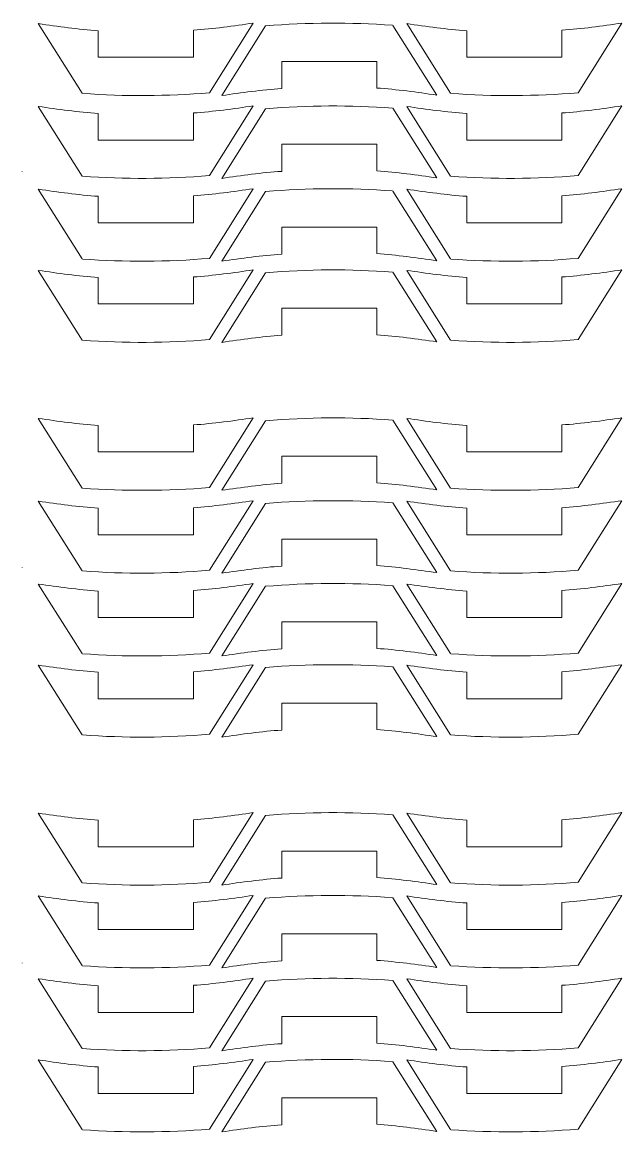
# Model space of a CAD drawing. Header units: centimetres. Extents: x -226 to -75, y 0 to 222.
# Drawn here: x -216.22 to -211.49, y 21.23 to 29.99 of the extents above; entities that cross this region are included whole.
import ezdxf

# ---------------------------------------------------------------- set-up
doc = ezdxf.new("R2010")
doc.units = ezdxf.units.CM
doc.header["$MEASUREMENT"] = 0
doc.layers.add('layer 1', color=7, linetype='Continuous')

msp = doc.modelspace()

# ---------------------------------------------------------------- linework, layer by layer
at = {"layer": 'layer 1', "color": 1, "lineweight": 9}
for points, knots in [([(-215.62171, 29.91953), (-215.7787, 29.9299), (-215.93872, 29.95269), (-216.09426, 29.97495), (-216.09426, 29.97495), (-216.09426, 29.97495), (-215.74938, 29.42581), (-215.74938, 29.42581)], [0, 0, 0, 0, 0.3333333, 0.3333333, 0.3333333, 0.3333333, 1, 1, 1, 1]), ([(-214.87175, 29.92352), (-214.71476, 29.93389), (-214.55474, 29.95668), (-214.3992, 29.97894), (-214.3992, 29.97894), (-214.3992, 29.97894), (-214.74408, 29.42981), (-214.74408, 29.42981)], [0, 0, 0, 0, 0.3333333, 0.3333333, 0.3333333, 0.3333333, 1, 1, 1, 1]), ([(-214.1757, 29.46312), (-214.33265, 29.45275), (-214.49271, 29.42996), (-214.64825, 29.4077), (-214.64825, 29.4077), (-214.64825, 29.4077), (-214.30337, 29.95683), (-214.30337, 29.95683)], [0, 0, 0, 0, 0.3333333, 0.3333333, 0.3333333, 0.3333333, 1, 1, 1, 1]), ([(-213.42571, 29.46711), (-213.26876, 29.45674), (-213.1087, 29.43395), (-212.95316, 29.41169), (-212.95316, 29.41169), (-212.95316, 29.41169), (-213.29804, 29.96083), (-213.29804, 29.96083)], [0, 0, 0, 0, 0.3333333, 0.3333333, 0.3333333, 0.3333333, 1, 1, 1, 1]), ([(-212.71684, 29.91953), (-212.87383, 29.9299), (-213.03385, 29.95269), (-213.18939, 29.97495), (-213.18939, 29.97495), (-213.18939, 29.97495), (-212.84451, 29.42581), (-212.84451, 29.42581)], [0, 0, 0, 0, 0.3333333, 0.3333333, 0.3333333, 0.3333333, 1, 1, 1, 1]), ([(-211.96688, 29.92352), (-211.80989, 29.93389), (-211.64987, 29.95668), (-211.49433, 29.97894), (-211.49433, 29.97894), (-211.49433, 29.97894), (-211.83921, 29.42981), (-211.83921, 29.42981)], [0, 0, 0, 0, 0.3333333, 0.3333333, 0.3333333, 0.3333333, 1, 1, 1, 1]), ([(-215.62171, 29.26654), (-215.7787, 29.27695), (-215.93872, 29.29974), (-216.09426, 29.322), (-216.09426, 29.322), (-216.09426, 29.322), (-215.74938, 28.77286), (-215.74938, 28.77286)], [0, 0, 0, 0, 0.3333333, 0.3333333, 0.3333333, 0.3333333, 1, 1, 1, 1]), ([(-214.87175, 29.27054), (-214.71476, 29.28095), (-214.55474, 29.30374), (-214.3992, 29.326), (-214.3992, 29.326), (-214.3992, 29.326), (-214.74408, 28.77686), (-214.74408, 28.77686)], [0, 0, 0, 0, 0.3333333, 0.3333333, 0.3333333, 0.3333333, 1, 1, 1, 1]), ([(-214.1757, 28.81014), (-214.33265, 28.7998), (-214.49271, 28.77701), (-214.64825, 28.75475), (-214.64825, 28.75475), (-214.64825, 28.75475), (-214.30337, 29.30388), (-214.30337, 29.30388)], [0, 0, 0, 0, 0.3333333, 0.3333333, 0.3333333, 0.3333333, 1, 1, 1, 1]), ([(-213.42571, 28.81413), (-213.26876, 28.8038), (-213.1087, 28.78101), (-212.95316, 28.75875), (-212.95316, 28.75875), (-212.95316, 28.75875), (-213.29804, 29.30788), (-213.29804, 29.30788)], [0, 0, 0, 0, 0.3333333, 0.3333333, 0.3333333, 0.3333333, 1, 1, 1, 1]), ([(-212.71684, 29.26654), (-212.87383, 29.27695), (-213.03385, 29.29974), (-213.18939, 29.322), (-213.18939, 29.322), (-213.18939, 29.322), (-212.84451, 28.77286), (-212.84451, 28.77286)], [0, 0, 0, 0, 0.3333333, 0.3333333, 0.3333333, 0.3333333, 1, 1, 1, 1]), ([(-211.96688, 29.27054), (-211.80989, 29.28095), (-211.64987, 29.30374), (-211.49433, 29.326), (-211.49433, 29.326), (-211.49433, 29.326), (-211.83921, 28.77686), (-211.83921, 28.77686)], [0, 0, 0, 0, 0.3333333, 0.3333333, 0.3333333, 0.3333333, 1, 1, 1, 1]), ([(-216.2212, 28.80648), (-216.2212, 28.80648), (-216.2212, 28.80719), (-216.2212, 28.80719), (-216.2212, 28.80719), (-216.2212, 28.80719), (-216.2212, 28.80786), (-216.2212, 28.80786), (-216.2212, 28.80786), (-216.2212, 28.80786), (-216.2212, 28.80648), (-216.2212, 28.80648)], [0, 0, 0, 0, 0.25, 0.25, 0.25, 0.25, 0.5, 0.5, 0.5, 0.5, 1, 1, 1, 1]), ([(-215.62171, 28.61359), (-215.7787, 28.62396), (-215.93872, 28.64675), (-216.09426, 28.66901), (-216.09426, 28.66901), (-216.09426, 28.66901), (-215.74938, 28.11988), (-215.74938, 28.11988)], [0, 0, 0, 0, 0.3333333, 0.3333333, 0.3333333, 0.3333333, 1, 1, 1, 1]), ([(-214.87175, 28.61759), (-214.71476, 28.62796), (-214.55474, 28.65075), (-214.3992, 28.67301), (-214.3992, 28.67301), (-214.3992, 28.67301), (-214.74408, 28.12388), (-214.74408, 28.12388)], [0, 0, 0, 0, 0.3333333, 0.3333333, 0.3333333, 0.3333333, 1, 1, 1, 1]), ([(-214.1757, 28.15719), (-214.33265, 28.14681), (-214.49271, 28.12403), (-214.64825, 28.10177), (-214.64825, 28.10177), (-214.64825, 28.10177), (-214.30337, 28.6509), (-214.30337, 28.6509)], [0, 0, 0, 0, 0.3333333, 0.3333333, 0.3333333, 0.3333333, 1, 1, 1, 1]), ([(-213.42571, 28.16118), (-213.26876, 28.15081), (-213.1087, 28.12802), (-212.95316, 28.10576), (-212.95316, 28.10576), (-212.95316, 28.10576), (-213.29804, 28.6549), (-213.29804, 28.6549)], [0, 0, 0, 0, 0.3333333, 0.3333333, 0.3333333, 0.3333333, 1, 1, 1, 1]), ([(-212.71684, 28.61359), (-212.87383, 28.62396), (-213.03385, 28.64675), (-213.18939, 28.66901), (-213.18939, 28.66901), (-213.18939, 28.66901), (-212.84451, 28.11988), (-212.84451, 28.11988)], [0, 0, 0, 0, 0.3333333, 0.3333333, 0.3333333, 0.3333333, 1, 1, 1, 1]), ([(-211.96688, 28.61759), (-211.80989, 28.62796), (-211.64987, 28.65075), (-211.49433, 28.67301), (-211.49433, 28.67301), (-211.49433, 28.67301), (-211.83921, 28.12388), (-211.83921, 28.12388)], [0, 0, 0, 0, 0.3333333, 0.3333333, 0.3333333, 0.3333333, 1, 1, 1, 1]), ([(-215.62171, 27.97353), (-215.7787, 27.9839), (-215.93872, 28.00669), (-216.09426, 28.02895), (-216.09426, 28.02895), (-216.09426, 28.02895), (-215.74938, 27.47982), (-215.74938, 27.47982)], [0, 0, 0, 0, 0.3333333, 0.3333333, 0.3333333, 0.3333333, 1, 1, 1, 1]), ([(-214.87175, 27.97752), (-214.71476, 27.9879), (-214.55474, 28.01068), (-214.3992, 28.03295), (-214.3992, 28.03295), (-214.3992, 28.03295), (-214.74408, 27.48381), (-214.74408, 27.48381)], [0, 0, 0, 0, 0.3333333, 0.3333333, 0.3333333, 0.3333333, 1, 1, 1, 1]), ([(-212.71684, 27.97353), (-212.87383, 27.9839), (-213.03385, 28.00669), (-213.18939, 28.02895), (-213.18939, 28.02895), (-213.18939, 28.02895), (-212.84451, 27.47982), (-212.84451, 27.47982)], [0, 0, 0, 0, 0.3333333, 0.3333333, 0.3333333, 0.3333333, 1, 1, 1, 1]), ([(-211.96688, 27.97752), (-211.80989, 27.9879), (-211.64987, 28.01068), (-211.49433, 28.03295), (-211.49433, 28.03295), (-211.49433, 28.03295), (-211.83921, 27.48381), (-211.83921, 27.48381)], [0, 0, 0, 0, 0.3333333, 0.3333333, 0.3333333, 0.3333333, 1, 1, 1, 1]), ([(-214.1757, 27.51712), (-214.33265, 27.50675), (-214.49271, 27.48396), (-214.64825, 27.4617), (-214.64825, 27.4617), (-214.64825, 27.4617), (-214.30337, 28.01084), (-214.30337, 28.01084)], [0, 0, 0, 0, 0.3333333, 0.3333333, 0.3333333, 0.3333333, 1, 1, 1, 1]), ([(-213.42571, 27.52112), (-213.26876, 27.51075), (-213.1087, 27.48796), (-212.95316, 27.4657), (-212.95316, 27.4657), (-212.95316, 27.4657), (-213.29804, 28.01483), (-213.29804, 28.01483)], [0, 0, 0, 0, 0.3333333, 0.3333333, 0.3333333, 0.3333333, 1, 1, 1, 1]), ([(-215.62171, 26.8066), (-215.7787, 26.81694), (-215.93872, 26.83973), (-216.09426, 26.86199), (-216.09426, 26.86199), (-216.09426, 26.86199), (-215.74938, 26.31286), (-215.74938, 26.31286)], [0, 0, 0, 0, 0.3333333, 0.3333333, 0.3333333, 0.3333333, 1, 1, 1, 1]), ([(-214.87175, 26.8106), (-214.71476, 26.82094), (-214.55474, 26.84373), (-214.3992, 26.86599), (-214.3992, 26.86599), (-214.3992, 26.86599), (-214.74408, 26.31685), (-214.74408, 26.31685)], [0, 0, 0, 0, 0.3333333, 0.3333333, 0.3333333, 0.3333333, 1, 1, 1, 1]), ([(-214.1757, 26.3502), (-214.33265, 26.33979), (-214.49271, 26.317), (-214.64825, 26.29474), (-214.64825, 26.29474), (-214.64825, 26.29474), (-214.30337, 26.84388), (-214.30337, 26.84388)], [0, 0, 0, 0, 0.3333333, 0.3333333, 0.3333333, 0.3333333, 1, 1, 1, 1]), ([(-213.42571, 26.3542), (-213.26876, 26.34379), (-213.1087, 26.321), (-212.95316, 26.29874), (-212.95316, 26.29874), (-212.95316, 26.29874), (-213.29804, 26.84787), (-213.29804, 26.84787)], [0, 0, 0, 0, 0.3333333, 0.3333333, 0.3333333, 0.3333333, 1, 1, 1, 1]), ([(-212.71684, 26.8066), (-212.87383, 26.81694), (-213.03385, 26.83973), (-213.18939, 26.86199), (-213.18939, 26.86199), (-213.18939, 26.86199), (-212.84451, 26.31286), (-212.84451, 26.31286)], [0, 0, 0, 0, 0.3333333, 0.3333333, 0.3333333, 0.3333333, 1, 1, 1, 1]), ([(-211.96688, 26.8106), (-211.80989, 26.82094), (-211.64987, 26.84373), (-211.49433, 26.86599), (-211.49433, 26.86599), (-211.49433, 26.86599), (-211.83921, 26.31685), (-211.83921, 26.31685)], [0, 0, 0, 0, 0.3333333, 0.3333333, 0.3333333, 0.3333333, 1, 1, 1, 1]), ([(-215.62171, 26.15362), (-215.7787, 26.16403), (-215.93872, 26.18682), (-216.09426, 26.20908), (-216.09426, 26.20908), (-216.09426, 26.20908), (-215.74938, 25.65995), (-215.74938, 25.65995)], [0, 0, 0, 0, 0.3333333, 0.3333333, 0.3333333, 0.3333333, 1, 1, 1, 1]), ([(-214.87175, 26.15762), (-214.71476, 26.16802), (-214.55474, 26.19081), (-214.3992, 26.21307), (-214.3992, 26.21307), (-214.3992, 26.21307), (-214.74408, 25.66394), (-214.74408, 25.66394)], [0, 0, 0, 0, 0.3333333, 0.3333333, 0.3333333, 0.3333333, 1, 1, 1, 1]), ([(-214.1757, 25.69722), (-214.33265, 25.68688), (-214.49271, 25.66409), (-214.64825, 25.64183), (-214.64825, 25.64183), (-214.64825, 25.64183), (-214.30337, 26.19097), (-214.30337, 26.19097)], [0, 0, 0, 0, 0.3333333, 0.3333333, 0.3333333, 0.3333333, 1, 1, 1, 1]), ([(-213.42571, 25.70121), (-213.26876, 25.69087), (-213.1087, 25.66809), (-212.95316, 25.64582), (-212.95316, 25.64582), (-212.95316, 25.64582), (-213.29804, 26.19496), (-213.29804, 26.19496)], [0, 0, 0, 0, 0.3333333, 0.3333333, 0.3333333, 0.3333333, 1, 1, 1, 1]), ([(-212.71684, 26.15362), (-212.87383, 26.16403), (-213.03385, 26.18682), (-213.18939, 26.20908), (-213.18939, 26.20908), (-213.18939, 26.20908), (-212.84451, 25.65995), (-212.84451, 25.65995)], [0, 0, 0, 0, 0.3333333, 0.3333333, 0.3333333, 0.3333333, 1, 1, 1, 1]), ([(-211.96688, 26.15762), (-211.80989, 26.16802), (-211.64987, 26.19081), (-211.49433, 26.21307), (-211.49433, 26.21307), (-211.49433, 26.21307), (-211.83921, 25.66394), (-211.83921, 25.66394)], [0, 0, 0, 0, 0.3333333, 0.3333333, 0.3333333, 0.3333333, 1, 1, 1, 1]), ([(-216.2212, 25.68654), (-216.2212, 25.68654), (-216.2212, 25.68724), (-216.2212, 25.68724), (-216.2212, 25.68724), (-216.2212, 25.68724), (-216.2212, 25.68791), (-216.2212, 25.68791), (-216.2212, 25.68791), (-216.2212, 25.68791), (-216.2212, 25.68654), (-216.2212, 25.68654)], [0, 0, 0, 0, 0.25, 0.25, 0.25, 0.25, 0.5, 0.5, 0.5, 0.5, 1, 1, 1, 1]), ([(-215.62171, 25.50064), (-215.7787, 25.51105), (-215.93872, 25.53384), (-216.09426, 25.5561), (-216.09426, 25.5561), (-216.09426, 25.5561), (-215.74938, 25.00696), (-215.74938, 25.00696)], [0, 0, 0, 0, 0.3333333, 0.3333333, 0.3333333, 0.3333333, 1, 1, 1, 1]), ([(-214.87175, 25.50464), (-214.71476, 25.51504), (-214.55474, 25.53783), (-214.3992, 25.56009), (-214.3992, 25.56009), (-214.3992, 25.56009), (-214.74408, 25.01096), (-214.74408, 25.01096)], [0, 0, 0, 0, 0.3333333, 0.3333333, 0.3333333, 0.3333333, 1, 1, 1, 1]), ([(-214.1757, 25.04423), (-214.33265, 25.0339), (-214.49271, 25.01111), (-214.64825, 24.98885), (-214.64825, 24.98885), (-214.64825, 24.98885), (-214.30337, 25.53798), (-214.30337, 25.53798)], [0, 0, 0, 0, 0.3333333, 0.3333333, 0.3333333, 0.3333333, 1, 1, 1, 1]), ([(-213.42571, 25.04823), (-213.26876, 25.03789), (-213.1087, 25.0151), (-212.95316, 24.99284), (-212.95316, 24.99284), (-212.95316, 24.99284), (-213.29804, 25.54198), (-213.29804, 25.54198)], [0, 0, 0, 0, 0.3333333, 0.3333333, 0.3333333, 0.3333333, 1, 1, 1, 1]), ([(-212.71684, 25.50064), (-212.87383, 25.51105), (-213.03385, 25.53384), (-213.18939, 25.5561), (-213.18939, 25.5561), (-213.18939, 25.5561), (-212.84451, 25.00696), (-212.84451, 25.00696)], [0, 0, 0, 0, 0.3333333, 0.3333333, 0.3333333, 0.3333333, 1, 1, 1, 1]), ([(-211.96688, 25.50464), (-211.80989, 25.51504), (-211.64987, 25.53783), (-211.49433, 25.56009), (-211.49433, 25.56009), (-211.49433, 25.56009), (-211.83921, 25.01096), (-211.83921, 25.01096)], [0, 0, 0, 0, 0.3333333, 0.3333333, 0.3333333, 0.3333333, 1, 1, 1, 1]), ([(-215.62171, 24.86061), (-215.7787, 24.87095), (-215.93872, 24.89373), (-216.09426, 24.91599), (-216.09426, 24.91599), (-216.09426, 24.91599), (-215.74938, 24.36686), (-215.74938, 24.36686)], [0, 0, 0, 0, 0.3333333, 0.3333333, 0.3333333, 0.3333333, 1, 1, 1, 1]), ([(-214.87175, 24.86461), (-214.71476, 24.87494), (-214.55474, 24.89773), (-214.3992, 24.91999), (-214.3992, 24.91999), (-214.3992, 24.91999), (-214.74408, 24.37086), (-214.74408, 24.37086)], [0, 0, 0, 0, 0.3333333, 0.3333333, 0.3333333, 0.3333333, 1, 1, 1, 1]), ([(-214.1757, 24.4042), (-214.33265, 24.3938), (-214.49271, 24.37101), (-214.64825, 24.34875), (-214.64825, 24.34875), (-214.64825, 24.34875), (-214.30337, 24.89788), (-214.30337, 24.89788)], [0, 0, 0, 0, 0.3333333, 0.3333333, 0.3333333, 0.3333333, 1, 1, 1, 1]), ([(-213.42571, 24.4082), (-213.26876, 24.39779), (-213.1087, 24.375), (-212.95316, 24.35274), (-212.95316, 24.35274), (-212.95316, 24.35274), (-213.29804, 24.90188), (-213.29804, 24.90188)], [0, 0, 0, 0, 0.3333333, 0.3333333, 0.3333333, 0.3333333, 1, 1, 1, 1]), ([(-212.71684, 24.86061), (-212.87383, 24.87095), (-213.03385, 24.89373), (-213.18939, 24.91599), (-213.18939, 24.91599), (-213.18939, 24.91599), (-212.84451, 24.36686), (-212.84451, 24.36686)], [0, 0, 0, 0, 0.3333333, 0.3333333, 0.3333333, 0.3333333, 1, 1, 1, 1]), ([(-211.96688, 24.86461), (-211.80989, 24.87494), (-211.64987, 24.89773), (-211.49433, 24.91999), (-211.49433, 24.91999), (-211.49433, 24.91999), (-211.83921, 24.37086), (-211.83921, 24.37086)], [0, 0, 0, 0, 0.3333333, 0.3333333, 0.3333333, 0.3333333, 1, 1, 1, 1]), ([(-215.62171, 23.69362), (-215.7787, 23.70399), (-215.93872, 23.72678), (-216.09426, 23.74904), (-216.09426, 23.74904), (-216.09426, 23.74904), (-215.74938, 23.1999), (-215.74938, 23.1999)], [0, 0, 0, 0, 0.3333333, 0.3333333, 0.3333333, 0.3333333, 1, 1, 1, 1]), ([(-214.87175, 23.69761), (-214.71476, 23.70798), (-214.55474, 23.73077), (-214.3992, 23.75303), (-214.3992, 23.75303), (-214.3992, 23.75303), (-214.74408, 23.2039), (-214.74408, 23.2039)], [0, 0, 0, 0, 0.3333333, 0.3333333, 0.3333333, 0.3333333, 1, 1, 1, 1]), ([(-213.42571, 23.24121), (-213.26876, 23.23084), (-213.1087, 23.20805), (-212.95316, 23.18579), (-212.95316, 23.18579), (-212.95316, 23.18579), (-213.29804, 23.73492), (-213.29804, 23.73492)], [0, 0, 0, 0, 0.3333333, 0.3333333, 0.3333333, 0.3333333, 1, 1, 1, 1]), ([(-212.71684, 23.69362), (-212.87383, 23.70399), (-213.03385, 23.72678), (-213.18939, 23.74904), (-213.18939, 23.74904), (-213.18939, 23.74904), (-212.84451, 23.1999), (-212.84451, 23.1999)], [0, 0, 0, 0, 0.3333333, 0.3333333, 0.3333333, 0.3333333, 1, 1, 1, 1]), ([(-211.96688, 23.69761), (-211.80989, 23.70798), (-211.64987, 23.73077), (-211.49433, 23.75303), (-211.49433, 23.75303), (-211.49433, 23.75303), (-211.83921, 23.2039), (-211.83921, 23.2039)], [0, 0, 0, 0, 0.3333333, 0.3333333, 0.3333333, 0.3333333, 1, 1, 1, 1]), ([(-214.1757, 23.23721), (-214.33265, 23.22684), (-214.49271, 23.20405), (-214.64825, 23.18179), (-214.64825, 23.18179), (-214.64825, 23.18179), (-214.30337, 23.73092), (-214.30337, 23.73092)], [0, 0, 0, 0, 0.3333333, 0.3333333, 0.3333333, 0.3333333, 1, 1, 1, 1]), ([(-215.62171, 23.04064), (-215.7787, 23.05104), (-215.93872, 23.07383), (-216.09426, 23.09609), (-216.09426, 23.09609), (-216.09426, 23.09609), (-215.74938, 22.54696), (-215.74938, 22.54696)], [0, 0, 0, 0, 0.3333333, 0.3333333, 0.3333333, 0.3333333, 1, 1, 1, 1]), ([(-214.87175, 23.04463), (-214.71476, 23.05504), (-214.55474, 23.07783), (-214.3992, 23.10009), (-214.3992, 23.10009), (-214.3992, 23.10009), (-214.74408, 22.55095), (-214.74408, 22.55095)], [0, 0, 0, 0, 0.3333333, 0.3333333, 0.3333333, 0.3333333, 1, 1, 1, 1]), ([(-214.1757, 22.58423), (-214.33265, 22.57389), (-214.49271, 22.5511), (-214.64825, 22.52884), (-214.64825, 22.52884), (-214.64825, 22.52884), (-214.30337, 23.07798), (-214.30337, 23.07798)], [0, 0, 0, 0, 0.3333333, 0.3333333, 0.3333333, 0.3333333, 1, 1, 1, 1]), ([(-213.42571, 22.58823), (-213.26876, 22.57789), (-213.1087, 22.5551), (-212.95316, 22.53284), (-212.95316, 22.53284), (-212.95316, 22.53284), (-213.29804, 23.08197), (-213.29804, 23.08197)], [0, 0, 0, 0, 0.3333333, 0.3333333, 0.3333333, 0.3333333, 1, 1, 1, 1]), ([(-212.71684, 23.04064), (-212.87383, 23.05104), (-213.03385, 23.07383), (-213.18939, 23.09609), (-213.18939, 23.09609), (-213.18939, 23.09609), (-212.84451, 22.54696), (-212.84451, 22.54696)], [0, 0, 0, 0, 0.3333333, 0.3333333, 0.3333333, 0.3333333, 1, 1, 1, 1]), ([(-211.96688, 23.04463), (-211.80989, 23.05504), (-211.64987, 23.07783), (-211.49433, 23.10009), (-211.49433, 23.10009), (-211.49433, 23.10009), (-211.83921, 22.55095), (-211.83921, 22.55095)], [0, 0, 0, 0, 0.3333333, 0.3333333, 0.3333333, 0.3333333, 1, 1, 1, 1]), ([(-216.2212, 22.56659), (-216.2212, 22.56659), (-216.2212, 22.5673), (-216.2212, 22.5673), (-216.2212, 22.5673), (-216.2212, 22.5673), (-216.2212, 22.56797), (-216.2212, 22.56797), (-216.2212, 22.56797), (-216.2212, 22.56797), (-216.2212, 22.56659), (-216.2212, 22.56659)], [0, 0, 0, 0, 0.25, 0.25, 0.25, 0.25, 0.5, 0.5, 0.5, 0.5, 1, 1, 1, 1]), ([(-215.62171, 22.38769), (-215.7787, 22.39806), (-215.93872, 22.42085), (-216.09426, 22.44311), (-216.09426, 22.44311), (-216.09426, 22.44311), (-215.74938, 21.89397), (-215.74938, 21.89397)], [0, 0, 0, 0, 0.3333333, 0.3333333, 0.3333333, 0.3333333, 1, 1, 1, 1]), ([(-214.87175, 22.39168), (-214.71476, 22.40205), (-214.55474, 22.42484), (-214.3992, 22.4471), (-214.3992, 22.4471), (-214.3992, 22.4471), (-214.74408, 21.89797), (-214.74408, 21.89797)], [0, 0, 0, 0, 0.3333333, 0.3333333, 0.3333333, 0.3333333, 1, 1, 1, 1]), ([(-214.1757, 21.93128), (-214.33265, 21.92091), (-214.49271, 21.89812), (-214.64825, 21.87586), (-214.64825, 21.87586), (-214.64825, 21.87586), (-214.30337, 22.42499), (-214.30337, 22.42499)], [0, 0, 0, 0, 0.3333333, 0.3333333, 0.3333333, 0.3333333, 1, 1, 1, 1]), ([(-213.42571, 21.93528), (-213.26876, 21.9249), (-213.1087, 21.90212), (-212.95316, 21.87986), (-212.95316, 21.87986), (-212.95316, 21.87986), (-213.29804, 22.42899), (-213.29804, 22.42899)], [0, 0, 0, 0, 0.3333333, 0.3333333, 0.3333333, 0.3333333, 1, 1, 1, 1]), ([(-212.71684, 22.38769), (-212.87383, 22.39806), (-213.03385, 22.42085), (-213.18939, 22.44311), (-213.18939, 22.44311), (-213.18939, 22.44311), (-212.84451, 21.89397), (-212.84451, 21.89397)], [0, 0, 0, 0, 0.3333333, 0.3333333, 0.3333333, 0.3333333, 1, 1, 1, 1]), ([(-211.96688, 22.39168), (-211.80989, 22.40205), (-211.64987, 22.42484), (-211.49433, 22.4471), (-211.49433, 22.4471), (-211.49433, 22.4471), (-211.83921, 21.89797), (-211.83921, 21.89797)], [0, 0, 0, 0, 0.3333333, 0.3333333, 0.3333333, 0.3333333, 1, 1, 1, 1]), ([(-214.87175, 21.75162), (-214.71476, 21.76199), (-214.55474, 21.78478), (-214.3992, 21.80704), (-214.3992, 21.80704), (-214.3992, 21.80704), (-214.74408, 21.2579), (-214.74408, 21.2579)], [0, 0, 0, 0, 0.3333333, 0.3333333, 0.3333333, 0.3333333, 1, 1, 1, 1]), ([(-211.96688, 21.75162), (-211.80989, 21.76199), (-211.64987, 21.78478), (-211.49433, 21.80704), (-211.49433, 21.80704), (-211.49433, 21.80704), (-211.83921, 21.2579), (-211.83921, 21.2579)], [0, 0, 0, 0, 0.3333333, 0.3333333, 0.3333333, 0.3333333, 1, 1, 1, 1]), ([(-215.62171, 21.74762), (-215.7787, 21.75799), (-215.93872, 21.78078), (-216.09426, 21.80304), (-216.09426, 21.80304), (-216.09426, 21.80304), (-215.74938, 21.25391), (-215.74938, 21.25391)], [0, 0, 0, 0, 0.3333333, 0.3333333, 0.3333333, 0.3333333, 1, 1, 1, 1]), ([(-214.1757, 21.29121), (-214.33265, 21.28084), (-214.49271, 21.25805), (-214.64825, 21.23579), (-214.64825, 21.23579), (-214.64825, 21.23579), (-214.30337, 21.78493), (-214.30337, 21.78493)], [0, 0, 0, 0, 0.3333333, 0.3333333, 0.3333333, 0.3333333, 1, 1, 1, 1]), ([(-213.42571, 21.29521), (-213.26876, 21.28484), (-213.1087, 21.26205), (-212.95316, 21.23979), (-212.95316, 21.23979), (-212.95316, 21.23979), (-213.29804, 21.78892), (-213.29804, 21.78892)], [0, 0, 0, 0, 0.3333333, 0.3333333, 0.3333333, 0.3333333, 1, 1, 1, 1]), ([(-212.71684, 21.74762), (-212.87383, 21.75799), (-213.03385, 21.78078), (-213.18939, 21.80304), (-213.18939, 21.80304), (-213.18939, 21.80304), (-212.84451, 21.25391), (-212.84451, 21.25391)], [0, 0, 0, 0, 0.3333333, 0.3333333, 0.3333333, 0.3333333, 1, 1, 1, 1])]:
    msp.add_open_spline(points, degree=3, knots=knots, dxfattribs=at)
for points in [[(-214.30338, 29.95684), (-213.96933, 29.98449), (-213.63681, 29.98622), (-213.30163, 29.96199)], [(-215.62171, 29.71013), (-215.62171, 29.71013), (-215.62171, 29.91954), (-215.62171, 29.91954)], [(-214.87175, 29.92352), (-214.87175, 29.92352), (-214.87175, 29.71012), (-214.87175, 29.71012)], [(-212.71684, 29.71013), (-212.71684, 29.71013), (-212.71684, 29.91954), (-212.71684, 29.91954)], [(-211.96688, 29.92352), (-211.96688, 29.92352), (-211.96688, 29.71012), (-211.96688, 29.71012)], [(-214.87175, 29.71013), (-214.87175, 29.71013), (-215.62172, 29.71013), (-215.62172, 29.71013)], [(-211.96688, 29.71013), (-211.96688, 29.71013), (-212.71685, 29.71013), (-212.71685, 29.71013)], [(-214.1757, 29.46312), (-214.1757, 29.46312), (-214.1757, 29.67652), (-214.1757, 29.67652)], [(-214.1757, 29.67651), (-214.1757, 29.67651), (-213.4257, 29.67651), (-213.4257, 29.67651)], [(-213.42571, 29.67651), (-213.42571, 29.67651), (-213.42571, 29.4671), (-213.42571, 29.4671)], [(-214.74408, 29.4298), (-215.07812, 29.40215), (-215.41065, 29.40042), (-215.74582, 29.42465)], [(-211.83921, 29.4298), (-212.17325, 29.40215), (-212.50578, 29.40042), (-212.84095, 29.42465)], [(-215.62171, 29.05715), (-215.62171, 29.05715), (-215.62171, 29.26656), (-215.62171, 29.26656)], [(-214.87175, 29.27054), (-214.87175, 29.27054), (-214.87175, 29.05714), (-214.87175, 29.05714)], [(-214.30338, 29.30389), (-213.96933, 29.33151), (-213.63681, 29.33324), (-213.30163, 29.309)], [(-212.71684, 29.05715), (-212.71684, 29.05715), (-212.71684, 29.26656), (-212.71684, 29.26656)], [(-211.96688, 29.27054), (-211.96688, 29.27054), (-211.96688, 29.05714), (-211.96688, 29.05714)], [(-214.87175, 29.05715), (-214.87175, 29.05715), (-215.62172, 29.05715), (-215.62172, 29.05715)], [(-214.1757, 28.81014), (-214.1757, 28.81014), (-214.1757, 29.02353), (-214.1757, 29.02353)], [(-214.1757, 29.02352), (-214.1757, 29.02352), (-213.4257, 29.02352), (-213.4257, 29.02352)], [(-213.42571, 29.02352), (-213.42571, 29.02352), (-213.42571, 28.81412), (-213.42571, 28.81412)], [(-211.96688, 29.05715), (-211.96688, 29.05715), (-212.71685, 29.05715), (-212.71685, 29.05715)], [(-214.74408, 28.77685), (-215.07812, 28.74916), (-215.41065, 28.74743), (-215.74582, 28.7717)], [(-211.83921, 28.77685), (-212.17325, 28.74916), (-212.50578, 28.74743), (-212.84095, 28.7717)], [(-214.30338, 28.6509), (-213.96933, 28.67856), (-213.63681, 28.68029), (-213.30163, 28.65605)], [(-215.62171, 28.4042), (-215.62171, 28.4042), (-215.62171, 28.61361), (-215.62171, 28.61361)], [(-214.87175, 28.61759), (-214.87175, 28.61759), (-214.87175, 28.40419), (-214.87175, 28.40419)], [(-212.71684, 28.4042), (-212.71684, 28.4042), (-212.71684, 28.61361), (-212.71684, 28.61361)], [(-211.96688, 28.61759), (-211.96688, 28.61759), (-211.96688, 28.40419), (-211.96688, 28.40419)], [(-214.87175, 28.4042), (-214.87175, 28.4042), (-215.62172, 28.4042), (-215.62172, 28.4042)], [(-211.96688, 28.4042), (-211.96688, 28.4042), (-212.71685, 28.4042), (-212.71685, 28.4042)], [(-214.1757, 28.15719), (-214.1757, 28.15719), (-214.1757, 28.37058), (-214.1757, 28.37058)], [(-214.1757, 28.37057), (-214.1757, 28.37057), (-213.4257, 28.37057), (-213.4257, 28.37057)], [(-213.42571, 28.37057), (-213.42571, 28.37057), (-213.42571, 28.16117), (-213.42571, 28.16117)], [(-214.74408, 28.12387), (-215.07812, 28.09622), (-215.41065, 28.09449), (-215.74582, 28.11872)], [(-211.83921, 28.12387), (-212.17325, 28.09622), (-212.50578, 28.09449), (-212.84095, 28.11872)], [(-214.30338, 28.01084), (-213.96933, 28.0385), (-213.63681, 28.04023), (-213.30163, 28.01599)], [(-215.62171, 27.76414), (-215.62171, 27.76414), (-215.62171, 27.97354), (-215.62171, 27.97354)], [(-214.87175, 27.97752), (-214.87175, 27.97752), (-214.87175, 27.76413), (-214.87175, 27.76413)], [(-212.71684, 27.76414), (-212.71684, 27.76414), (-212.71684, 27.97354), (-212.71684, 27.97354)], [(-211.96688, 27.97752), (-211.96688, 27.97752), (-211.96688, 27.76413), (-211.96688, 27.76413)], [(-214.87175, 27.76414), (-214.87175, 27.76414), (-215.62172, 27.76414), (-215.62172, 27.76414)], [(-211.96688, 27.76414), (-211.96688, 27.76414), (-212.71685, 27.76414), (-212.71685, 27.76414)], [(-214.1757, 27.51712), (-214.1757, 27.51712), (-214.1757, 27.73052), (-214.1757, 27.73052)], [(-214.1757, 27.73051), (-214.1757, 27.73051), (-213.4257, 27.73051), (-213.4257, 27.73051)], [(-213.42571, 27.73051), (-213.42571, 27.73051), (-213.42571, 27.5211), (-213.42571, 27.5211)], [(-214.74408, 27.48381), (-215.07812, 27.45615), (-215.41065, 27.45442), (-215.74582, 27.47866)], [(-211.83921, 27.48381), (-212.17325, 27.45615), (-212.50578, 27.45442), (-212.84095, 27.47866)], [(-215.62171, 26.59721), (-215.62171, 26.59721), (-215.62171, 26.80662), (-215.62171, 26.80662)], [(-214.87175, 26.8106), (-214.87175, 26.8106), (-214.87175, 26.59721), (-214.87175, 26.59721)], [(-214.30338, 26.84388), (-213.96933, 26.87158), (-213.63681, 26.8733), (-213.30163, 26.84903)], [(-212.71684, 26.59721), (-212.71684, 26.59721), (-212.71684, 26.80662), (-212.71684, 26.80662)], [(-211.96688, 26.8106), (-211.96688, 26.8106), (-211.96688, 26.59721), (-211.96688, 26.59721)], [(-214.87175, 26.59721), (-214.87175, 26.59721), (-215.62172, 26.59721), (-215.62172, 26.59721)], [(-214.1757, 26.56359), (-214.1757, 26.56359), (-213.4257, 26.56359), (-213.4257, 26.56359)], [(-214.1757, 26.3502), (-214.1757, 26.3502), (-214.1757, 26.56359), (-214.1757, 26.56359)], [(-213.42571, 26.56359), (-213.42571, 26.56359), (-213.42571, 26.35418), (-213.42571, 26.35418)], [(-211.96688, 26.59721), (-211.96688, 26.59721), (-212.71685, 26.59721), (-212.71685, 26.59721)], [(-214.74408, 26.31685), (-215.07812, 26.28923), (-215.41065, 26.2875), (-215.74582, 26.31174)], [(-211.83921, 26.31685), (-212.17325, 26.28923), (-212.50578, 26.2875), (-212.84095, 26.31174)], [(-214.30338, 26.19097), (-213.96933, 26.21859), (-213.63681, 26.22032), (-213.30163, 26.19608)], [(-215.62171, 25.94423), (-215.62171, 25.94423), (-215.62171, 26.15364), (-215.62171, 26.15364)], [(-214.87175, 26.15762), (-214.87175, 26.15762), (-214.87175, 25.94422), (-214.87175, 25.94422)], [(-212.71684, 25.94423), (-212.71684, 25.94423), (-212.71684, 26.15364), (-212.71684, 26.15364)], [(-211.96688, 26.15762), (-211.96688, 26.15762), (-211.96688, 25.94422), (-211.96688, 25.94422)], [(-214.87175, 25.94423), (-214.87175, 25.94423), (-215.62172, 25.94423), (-215.62172, 25.94423)], [(-211.96688, 25.94423), (-211.96688, 25.94423), (-212.71685, 25.94423), (-212.71685, 25.94423)], [(-214.1757, 25.91061), (-214.1757, 25.91061), (-213.4257, 25.91061), (-213.4257, 25.91061)], [(-214.1757, 25.69722), (-214.1757, 25.69722), (-214.1757, 25.91061), (-214.1757, 25.91061)], [(-213.42571, 25.91061), (-213.42571, 25.91061), (-213.42571, 25.7012), (-213.42571, 25.7012)], [(-214.74408, 25.66394), (-215.07812, 25.63624), (-215.41065, 25.63451), (-215.74582, 25.65879)], [(-211.83921, 25.66394), (-212.17325, 25.63624), (-212.50578, 25.63451), (-212.84095, 25.65879)], [(-215.62171, 25.29125), (-215.62171, 25.29125), (-215.62171, 25.50066), (-215.62171, 25.50066)], [(-214.87175, 25.50464), (-214.87175, 25.50464), (-214.87175, 25.29124), (-214.87175, 25.29124)], [(-214.30338, 25.53798), (-213.96933, 25.56561), (-213.63681, 25.56734), (-213.30163, 25.5431)], [(-212.71684, 25.29125), (-212.71684, 25.29125), (-212.71684, 25.50066), (-212.71684, 25.50066)], [(-211.96688, 25.50464), (-211.96688, 25.50464), (-211.96688, 25.29124), (-211.96688, 25.29124)], [(-214.87175, 25.29125), (-214.87175, 25.29125), (-215.62172, 25.29125), (-215.62172, 25.29125)], [(-214.1757, 25.04423), (-214.1757, 25.04423), (-214.1757, 25.25763), (-214.1757, 25.25763)], [(-214.1757, 25.25762), (-214.1757, 25.25762), (-213.4257, 25.25762), (-213.4257, 25.25762)], [(-213.42571, 25.25762), (-213.42571, 25.25762), (-213.42571, 25.04821), (-213.42571, 25.04821)], [(-211.96688, 25.29125), (-211.96688, 25.29125), (-212.71685, 25.29125), (-212.71685, 25.29125)], [(-214.74408, 25.01095), (-215.07812, 24.98326), (-215.41065, 24.98153), (-215.74582, 25.0058)], [(-211.83921, 25.01095), (-212.17325, 24.98326), (-212.50578, 24.98153), (-212.84095, 25.0058)], [(-214.30338, 24.89789), (-213.96933, 24.92558), (-213.63681, 24.92731), (-213.30163, 24.90304)], [(-215.62171, 24.65122), (-215.62171, 24.65122), (-215.62171, 24.86063), (-215.62171, 24.86063)], [(-214.87175, 24.86461), (-214.87175, 24.86461), (-214.87175, 24.65121), (-214.87175, 24.65121)], [(-212.71684, 24.65122), (-212.71684, 24.65122), (-212.71684, 24.86063), (-212.71684, 24.86063)], [(-211.96688, 24.86461), (-211.96688, 24.86461), (-211.96688, 24.65121), (-211.96688, 24.65121)], [(-214.87175, 24.65122), (-214.87175, 24.65122), (-215.62172, 24.65122), (-215.62172, 24.65122)], [(-214.1757, 24.4042), (-214.1757, 24.4042), (-214.1757, 24.6176), (-214.1757, 24.6176)], [(-214.1757, 24.61759), (-214.1757, 24.61759), (-213.4257, 24.61759), (-213.4257, 24.61759)], [(-213.42571, 24.61759), (-213.42571, 24.61759), (-213.42571, 24.40818), (-213.42571, 24.40818)], [(-211.96688, 24.65122), (-211.96688, 24.65122), (-212.71685, 24.65122), (-212.71685, 24.65122)], [(-214.74408, 24.37085), (-215.07812, 24.34323), (-215.41065, 24.3415), (-215.74582, 24.36574)], [(-211.83921, 24.37085), (-212.17325, 24.34323), (-212.50578, 24.3415), (-212.84095, 24.36574)], [(-214.30338, 23.73093), (-213.96933, 23.75859), (-213.63681, 23.76032), (-213.30163, 23.73608)], [(-215.62171, 23.48422), (-215.62171, 23.48422), (-215.62171, 23.69363), (-215.62171, 23.69363)], [(-214.87175, 23.69761), (-214.87175, 23.69761), (-214.87175, 23.48422), (-214.87175, 23.48422)], [(-212.71684, 23.48422), (-212.71684, 23.48422), (-212.71684, 23.69363), (-212.71684, 23.69363)], [(-211.96688, 23.69761), (-211.96688, 23.69761), (-211.96688, 23.48422), (-211.96688, 23.48422)], [(-214.87175, 23.48422), (-214.87175, 23.48422), (-215.62172, 23.48422), (-215.62172, 23.48422)], [(-211.96688, 23.48422), (-211.96688, 23.48422), (-212.71685, 23.48422), (-212.71685, 23.48422)], [(-214.1757, 23.23721), (-214.1757, 23.23721), (-214.1757, 23.45061), (-214.1757, 23.45061)], [(-214.1757, 23.4506), (-214.1757, 23.4506), (-213.4257, 23.4506), (-213.4257, 23.4506)], [(-213.42571, 23.4506), (-213.42571, 23.4506), (-213.42571, 23.24119), (-213.42571, 23.24119)], [(-214.74408, 23.2039), (-215.07812, 23.17624), (-215.41065, 23.17451), (-215.74582, 23.19875)], [(-211.83921, 23.2039), (-212.17325, 23.17624), (-212.50578, 23.17451), (-212.84095, 23.19875)], [(-215.62171, 22.83124), (-215.62171, 22.83124), (-215.62171, 23.04065), (-215.62171, 23.04065)], [(-214.87175, 23.04463), (-214.87175, 23.04463), (-214.87175, 22.83124), (-214.87175, 22.83124)], [(-214.30338, 23.07798), (-213.96933, 23.1056), (-213.63681, 23.10733), (-213.30163, 23.0831)], [(-212.71684, 22.83124), (-212.71684, 22.83124), (-212.71684, 23.04065), (-212.71684, 23.04065)], [(-211.96688, 23.04463), (-211.96688, 23.04463), (-211.96688, 22.83124), (-211.96688, 22.83124)], [(-214.87175, 22.83124), (-214.87175, 22.83124), (-215.62172, 22.83124), (-215.62172, 22.83124)], [(-214.1757, 22.79762), (-214.1757, 22.79762), (-213.4257, 22.79762), (-213.4257, 22.79762)], [(-214.1757, 22.58423), (-214.1757, 22.58423), (-214.1757, 22.79762), (-214.1757, 22.79762)], [(-213.42571, 22.79762), (-213.42571, 22.79762), (-213.42571, 22.58821), (-213.42571, 22.58821)], [(-211.96688, 22.83124), (-211.96688, 22.83124), (-212.71685, 22.83124), (-212.71685, 22.83124)], [(-214.74408, 22.55095), (-215.07812, 22.52325), (-215.41065, 22.52153), (-215.74582, 22.5458)], [(-211.83921, 22.55095), (-212.17325, 22.52325), (-212.50578, 22.52153), (-212.84095, 22.5458)], [(-214.30338, 22.425), (-213.96933, 22.45265), (-213.63681, 22.45438), (-213.30163, 22.43015)], [(-215.62171, 22.17829), (-215.62171, 22.17829), (-215.62171, 22.3877), (-215.62171, 22.3877)], [(-214.87175, 22.39168), (-214.87175, 22.39168), (-214.87175, 22.17829), (-214.87175, 22.17829)], [(-212.71684, 22.17829), (-212.71684, 22.17829), (-212.71684, 22.3877), (-212.71684, 22.3877)], [(-211.96688, 22.39168), (-211.96688, 22.39168), (-211.96688, 22.17829), (-211.96688, 22.17829)], [(-214.87175, 22.17829), (-214.87175, 22.17829), (-215.62172, 22.17829), (-215.62172, 22.17829)], [(-211.96688, 22.17829), (-211.96688, 22.17829), (-212.71685, 22.17829), (-212.71685, 22.17829)], [(-214.1757, 22.14467), (-214.1757, 22.14467), (-213.4257, 22.14467), (-213.4257, 22.14467)], [(-214.1757, 21.93128), (-214.1757, 21.93128), (-214.1757, 22.14467), (-214.1757, 22.14467)], [(-213.42571, 22.14467), (-213.42571, 22.14467), (-213.42571, 21.93526), (-213.42571, 21.93526)], [(-214.74408, 21.89797), (-215.07812, 21.87031), (-215.41065, 21.86858), (-215.74582, 21.89282)], [(-211.83921, 21.89797), (-212.17325, 21.87031), (-212.50578, 21.86858), (-212.84095, 21.89282)], [(-214.30338, 21.78493), (-213.96933, 21.81259), (-213.63681, 21.81432), (-213.30163, 21.79008)], [(-215.62171, 21.53823), (-215.62171, 21.53823), (-215.62171, 21.74764), (-215.62171, 21.74764)], [(-214.87175, 21.75162), (-214.87175, 21.75162), (-214.87175, 21.53822), (-214.87175, 21.53822)], [(-212.71684, 21.53823), (-212.71684, 21.53823), (-212.71684, 21.74764), (-212.71684, 21.74764)], [(-211.96688, 21.75162), (-211.96688, 21.75162), (-211.96688, 21.53822), (-211.96688, 21.53822)], [(-214.87175, 21.53823), (-214.87175, 21.53823), (-215.62172, 21.53823), (-215.62172, 21.53823)], [(-214.1757, 21.50461), (-214.1757, 21.50461), (-213.4257, 21.50461), (-213.4257, 21.50461)], [(-214.1757, 21.29121), (-214.1757, 21.29121), (-214.1757, 21.50461), (-214.1757, 21.50461)], [(-213.42571, 21.50461), (-213.42571, 21.50461), (-213.42571, 21.2952), (-213.42571, 21.2952)], [(-211.96688, 21.53823), (-211.96688, 21.53823), (-212.71685, 21.53823), (-212.71685, 21.53823)], [(-214.74408, 21.2579), (-215.07812, 21.23024), (-215.41065, 21.22851), (-215.74582, 21.25275)], [(-211.83921, 21.2579), (-212.17325, 21.23024), (-212.50578, 21.22851), (-212.84095, 21.25275)]]:
    msp.add_open_spline(points, degree=3, dxfattribs=at)

doc.saveas('drawing.dxf')
